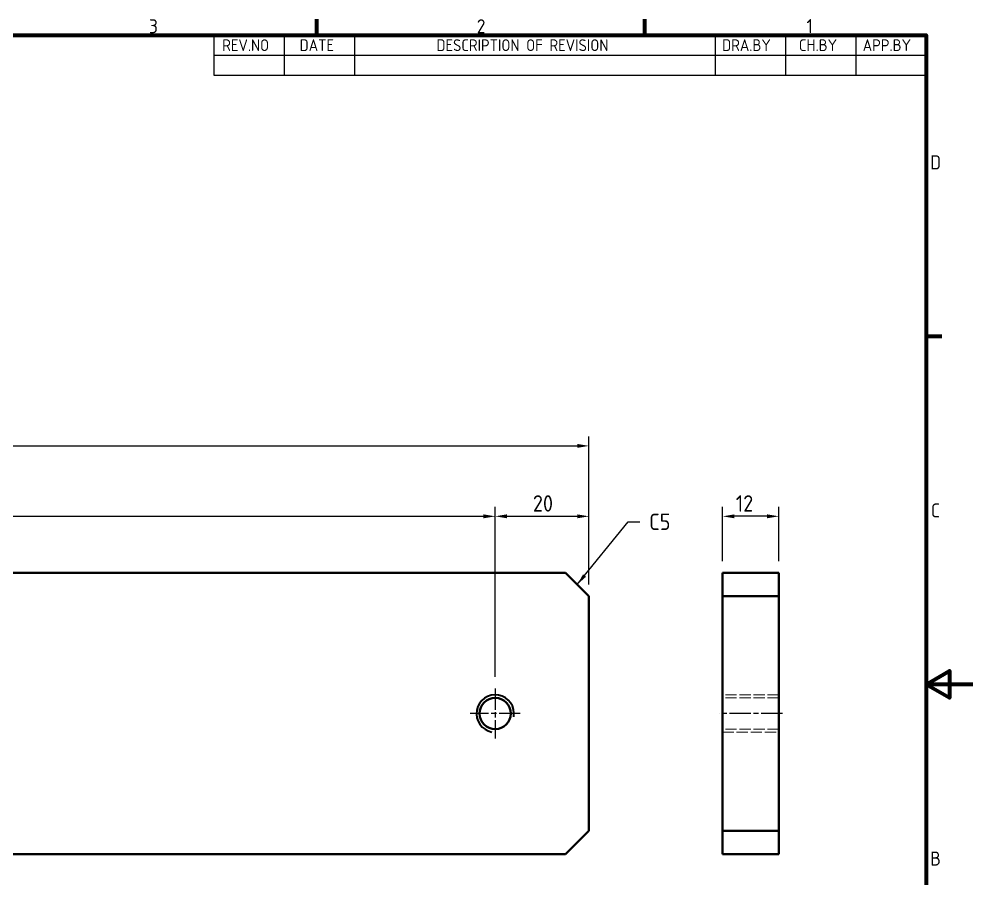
# Model space of a CAD drawing. Header units: millimetres. Extents: x 0 to 420, y 0 to 297.
# Drawn here: x 216.4 to 420, y 107 to 290.4 of the extents above; entities that cross this region are included whole.
import ezdxf

# ---------------------------------------------------------------- set-up
doc = ezdxf.new("R2010")
doc.units = ezdxf.units.MM
doc.linetypes.add('CHAIN', pattern=[0.35429999999999995, 0.2362, -0.0295, 0.0591, -0.0295])
doc.linetypes.add('DASHED', pattern=[0.2067, 0.1654, -0.0413])
doc.layers.get('0').update_dxf_attribs({"color": 3, "lineweight": 25})
for name, color, linetype, lineweight in [('가려진 것(ISO)', 2, 'DASHED', 18), ('가시적인 것(ISO)', 3, 'Continuous', 40), ('가시적인 좁은 것(ISO)', 3, 'Continuous', 35), ('경계(ISO)', 7, 'Continuous', 70), ('기호(ISO)', 5, 'Continuous', 25), ('중심 표식(ISO)', 1, 'Continuous', 25), ('중심선(ISO)', 1, 'Continuous', 25), ('치수(ISO)', 7, 'Continuous', 25)]:
    doc.layers.add(name, color=color, linetype=linetype, lineweight=lineweight)
doc.styles.add('ISO Proportiona M2B', font='isocp.shx')
doc.styles.add('문자 텍스트_M2B', font='isocp.shx')
doc.styles.add('치수 텍스트_PSTEK_POSCO', font='isocp.shx')
doc.dimstyles.new('치수_PSTEK_POSCO', dxfattribs={"dimtxt": 3.5, "dimasz": 2.5, "dimexe": 2, "dimexo": 2.5, "dimgap": 1, "dimtad": 1, "dimrnd": 1e-08, "dimdsep": 46, "dimtxsty": '치수 텍스트_PSTEK_POSCO', "dimcen": 0.09, "dimdle": 10, "dimclrd": 7, "dimclre": 7, "dimclrt": 2, "dimadec": 1, "dimazin": 2, "dimtfac": 1, "dimtmove": 0, "dimatfit": 3, "dimfxl": 0, "dimtolj": 1, "dimlwd": -1, "dimlwe": -1, "dimarcsym": 0})
doc.dimstyles.new('치수_PSTEK_POSCO$7', dxfattribs={"dimtxt": 3.5, "dimasz": 2.5, "dimexe": 2, "dimexo": 2.5, "dimgap": 1, "dimtad": 1, "dimrnd": 1e-08, "dimdsep": 46, "dimtxsty": '치수 텍스트_PSTEK_POSCO', "dimcen": 0.09, "dimdle": 10, "dimclrd": 7, "dimclre": 7, "dimclrt": 2, "dimadec": 1, "dimazin": 2, "dimtfac": 1, "dimtmove": 0, "dimatfit": 3, "dimfxl": 0, "dimtolj": 1, "dimlwd": -1, "dimlwe": -1, "dimarcsym": 0})

# ---------------------------------------------------------------- blocks, each defined once
blk = doc.blocks.new('경계 Default Border')
at = {"layer": '경계(ISO)'}
for p, q in [((280, 287.0000076293945), (280, 290.4000091552734)), ((350, 287.0000076293945), (350, 290.4000091552734)), ((410, 222.7499961853027), (413.4000015258789, 222.7499961853027))]:
    blk.add_line(p, q, dxfattribs=at)
at = {"layer": '경계(ISO)', "flags": 128}
for points in [[(10, 10), (10, 287.0000076293945), (410, 287.0000076293945), (410, 10), (10, 10)], [(420, 148.5000038146973), (410, 148.5000038146973), (415, 151.3867473602295), (415, 145.6132507324219), (410, 148.5000038146973)]]:
    blk.add_lwpolyline(points, dxfattribs=at)
at = {"layer": '경계(ISO)', "color": 2, "char_height": 3.00000011920929, "attachment_point": 7, "style": '문자 텍스트_M2B'}
for s, insert in [('3', (244.1685395229535, 287.3713945155963)), ('2', (314.127739416884, 287.3713945155963)), ('1', (384.4860661041481, 287.4)), ('D', (410.878270202895, 258.3463944559917)), ('C', (411.0445395201643, 184.0963944559917)), ('B', (410.878270202895, 109.8463944559917))]:
    blk.add_mtext(s, dxfattribs=dict(at, insert=insert))
blk = doc.blocks.new('리비전 내역')
at = {"layer": '기호(ISO)'}
for p, q in [((258, 287.0000076293945), (410, 287.0000076293945)), ((258, 287.0000076293945), (258, 282.7200076293945)), ((273, 287.0000076293945), (273, 282.7200076293945)), ((288, 287.0000076293945), (288, 282.7200076293945)), ((365, 287.0000076293945), (365, 282.7200076293945)), ((380, 287.0000076293945), (380, 282.7200076293945)), ((395, 287.0000076293945), (395, 282.7200076293945)), ((410, 287.0000076293945), (410, 282.7200076293945)), ((258, 282.7200076293945), (410, 282.7200076293945)), ((258, 282.7200076293945), (258, 278.4400076293945)), ((273, 282.7200076293945), (273, 278.4400076293945)), ((288, 282.7200076293945), (288, 278.4400076293945)), ((365, 282.7200076293945), (365, 278.4400076293945)), ((380, 282.7200076293945), (380, 278.4400076293945)), ((395, 282.7200076293945), (395, 278.4400076293945)), ((410, 282.7200076293945), (410, 278.4400076293945)), ((258, 278.4400076293945), (410, 278.4400076293945))]:
    blk.add_line(p, q, dxfattribs=at)
at = {"layer": '기호(ISO)', "color": 2, "char_height": 2.5, "attachment_point": 7, "style": 'ISO Proportiona M2B'}
for s, insert in [('REV.NO', (259.7871163682308, 283.5831900503393)), ('DATE', (276.3142317728366, 283.5831900503393)), ('DESCRIPTION OF REVISION', (305.5070204333629, 283.5831900503393)), ('DRA.BY', (366.4757339553204, 283.5831900503393)), ('CH.BY', (382.8642915086117, 283.5831900503393)), ('APP.BY', (396.4777339604404, 283.5831900503393))]:
    blk.add_mtext(s, dxfattribs=dict(at, insert=insert))
blk = doc.blocks.new('*D23')
at = {"layer": 'Defpoints', "color": 0, "transparency": 16777216}
for p in [(318.0527746201744, 184.3440322364713), (78.05277462017443, 147.6041037230081), (318.0527746201744, 147.6041037230081)]:
    blk.add_point(p, dxfattribs=at)
at = {"layer": '치수(ISO)', "color": 7, "transparency": 16777216}
for p, q in [((78.05277462017443, 150.1041037230081), (78.05277462017443, 186.3440322364713)), ((318.0527746201744, 150.1041037230081), (318.0527746201744, 186.3440322364713)), ((80.55277462017443, 184.3440322364713), (315.5527746201744, 184.3440322364713))]:
    blk.add_line(p, q, dxfattribs=at)
for points in [[(80.55277462017443, 184.7606989031379), (80.55277462017443, 183.9273655698046), (78.05277462017443, 184.3440322364713)], [(315.5527746201744, 184.7606989031379), (315.5527746201744, 183.9273655698046), (318.0527746201744, 184.3440322364713)]]:
    blk.add_solid(points, dxfattribs=at)
at = {"layer": '치수(ISO)', "color": 2, "transparency": 16777216, "insert": (194.6919576910406, 187.0943767246602), "char_height": 3.5, "attachment_point": 4, "style": '치수 텍스트_PSTEK_POSCO'}
blk.add_mtext('\\A1;240', dxfattribs=at)
blk = doc.blocks.new('*D24')
at = {"layer": 'Defpoints', "color": 0, "transparency": 16777216}
for p in [(338.0527746201745, 184.3440322364713), (338.0527746201745, 167.280603723008), (318.0527746201744, 147.6041037230081)]:
    blk.add_point(p, dxfattribs=at)
at = {"layer": '치수(ISO)', "color": 7, "transparency": 16777216}
for p, q in [((318.0527746201744, 150.1041037230081), (318.0527746201744, 186.3440322364713)), ((338.0527746201745, 169.780603723008), (338.0527746201745, 186.3440322364713)), ((320.5527746201744, 184.3440322364713), (335.5527746201745, 184.3440322364713))]:
    blk.add_line(p, q, dxfattribs=at)
for points in [[(320.5527746201744, 184.7606989031379), (320.5527746201744, 183.9273655698046), (318.0527746201744, 184.3440322364713)], [(335.5527746201745, 184.7606989031379), (335.5527746201745, 183.9273655698046), (338.0527746201745, 184.3440322364713)]]:
    blk.add_solid(points, dxfattribs=at)
at = {"layer": '치수(ISO)', "color": 2, "transparency": 16777216, "insert": (326.0919576910406, 187.0943767246602), "char_height": 3.5, "attachment_point": 4, "style": '치수 텍스트_PSTEK_POSCO'}
blk.add_mtext('\\A1;20', dxfattribs=at)
blk = doc.blocks.new('*D25')
at = {"layer": 'Defpoints', "color": 0, "transparency": 16777216}
for p in [(338.0527746201745, 199.3666852769938), (58.0527746201745, 167.280603723008), (338.0527746201745, 167.280603723008)]:
    blk.add_point(p, dxfattribs=at)
at = {"layer": '치수(ISO)', "color": 7, "transparency": 16777216}
for p, q in [((58.0527746201745, 169.780603723008), (58.0527746201745, 201.3666852769938)), ((338.0527746201745, 169.780603723008), (338.0527746201745, 201.3666852769938)), ((60.5527746201745, 199.3666852769938), (335.5527746201745, 199.3666852769938))]:
    blk.add_line(p, q, dxfattribs=at)
for points in [[(60.5527746201745, 199.7833519436605), (60.5527746201745, 198.9500186103272), (58.0527746201745, 199.3666852769938)], [(335.5527746201745, 199.7833519436605), (335.5527746201745, 198.9500186103272), (338.0527746201745, 199.3666852769938)]]:
    blk.add_solid(points, dxfattribs=at)
at = {"layer": '치수(ISO)', "color": 2, "transparency": 16777216, "insert": (194.8569576910406, 202.1170297651828), "char_height": 3.5, "attachment_point": 4, "style": '치수 텍스트_PSTEK_POSCO'}
blk.add_mtext('\\A1;280', dxfattribs=at)
blk = doc.blocks.new('*D29')
at = {"layer": 'Defpoints', "color": 0, "transparency": 16777216}
for p in [(366.578338460047, 184.3440322364713), (366.578338460047, 172.280603723008), (378.578338460047, 172.280603723008)]:
    blk.add_point(p, dxfattribs=at)
at = {"layer": '치수(ISO)', "color": 7, "transparency": 16777216}
for p, q in [((366.578338460047, 174.780603723008), (366.578338460047, 186.3440322364713)), ((378.578338460047, 174.780603723008), (378.578338460047, 186.3440322364713)), ((376.078338460047, 184.3440322364713), (369.078338460047, 184.3440322364713))]:
    blk.add_line(p, q, dxfattribs=at)
for points in [[(369.078338460047, 184.7606989031379), (369.078338460047, 183.9273655698046), (366.578338460047, 184.3440322364713)], [(376.078338460047, 184.7606989031379), (376.078338460047, 183.9273655698046), (378.578338460047, 184.3440322364713)]]:
    blk.add_solid(points, dxfattribs=at)
at = {"layer": '치수(ISO)', "color": 2, "transparency": 16777216, "insert": (369.3982351135903, 187.0943767246602), "char_height": 3.5, "attachment_point": 4, "style": '치수 텍스트_PSTEK_POSCO'}
blk.add_mtext('\\A1;12', dxfattribs=at)

msp = doc.modelspace()

# ---------------------------------------------------------------- linework, layer by layer
at = {"layer": '가려진 것(ISO)', "ltscale": 14.5137882232666}
for p, q in [((378.5783384600426, 146.2806037230081), (366.5783384600425, 146.2806037230081)), ((378.5783384600426, 145.6041037230081), (366.5783384600425, 145.6041037230081)), ((378.5783384600426, 138.9571037230081), (366.5783384600425, 138.9571037230081)), ((366.5783384600425, 138.2806037230081), (378.5783384600426, 138.2806037230081))]:
    msp.add_line(p, q, dxfattribs=at)
at = {"layer": '가시적인 것(ISO)'}
for p, q in [((333.0527746201745, 172.280603723008), (63.0527746201745, 172.280603723008)), ((333.0527746201745, 172.280603723008), (338.0527746201745, 167.280603723008)), ((366.578338460047, 172.280603723008), (366.5783384600485, 167.280603723008)), ((378.578338460047, 172.280603723008), (366.578338460047, 172.280603723008)), ((378.5783384600485, 167.280603723008), (378.578338460047, 172.280603723008)), ((338.0527746201745, 117.280603723008), (338.0527746201745, 167.280603723008)), ((366.5783384600485, 167.280603723008), (378.5783384600485, 167.280603723008)), ((366.5783384600485, 117.280603723008), (366.5783384600485, 167.280603723008)), ((378.5783384600485, 167.280603723008), (378.5783384600485, 117.280603723008)), ((338.0527746201745, 117.280603723008), (333.0527746201745, 112.280603723008)), ((378.5783384600485, 117.280603723008), (366.5783384600485, 117.280603723008)), ((366.5783384600485, 117.280603723008), (366.578338460047, 112.280603723008)), ((378.578338460047, 112.280603723008), (378.5783384600485, 117.280603723008)), ((63.0527746201745, 112.280603723008), (333.0527746201745, 112.280603723008)), ((366.578338460047, 112.280603723008), (378.578338460047, 112.280603723008))]:
    msp.add_line(p, q, dxfattribs=at)
msp.add_circle((318.0527746201744, 142.2806037230081), 3.3235, dxfattribs=at)
at = {"layer": '가시적인 좁은 것(ISO)'}
msp.add_arc((318.0527746201744, 142.2806037230081), 3.999999999999993, 350.0000000000019, 259.9999999999508, dxfattribs=at)
at = {"layer": '중심 표식(ISO)', "linetype": 'CHAIN', "ltscale": 19.05165100097656}
for p, q in [((318.0527746201744, 147.6041037230081), (318.0527746201744, 136.9571037230081)), ((323.3762746201745, 142.2806037230081), (312.7292746201744, 142.2806037230081))]:
    msp.add_line(p, q, dxfattribs=at)
at = {"layer": '중심선(ISO)', "linetype": 'CHAIN', "ltscale": 19.05165100097656}
msp.add_line((379.3283384600426, 142.2806037230081), (365.8283384600425, 142.2806037230081), dxfattribs=at)

# ---------------------------------------------------------------- block references
msp.add_blockref('경계 Default Border', (0, 0))
at = {"layer": '기호(ISO)'}
msp.add_blockref('리비전 내역', (0, 0), dxfattribs=at)

# ---------------------------------------------------------------- texts
at = {"layer": '기호(ISO)', "color": 2, "insert": (350.9057497399858, 183.1759199547008), "char_height": 3.499999940395355, "attachment_point": 4, "style": '치수 텍스트_PSTEK_POSCO'}
msp.add_mtext('{C5}', dxfattribs=at)

# ---------------------------------------------------------------- dimensions: what is measured, and where the dimension line sits
at = {"layer": '치수(ISO)', "color": 7}
for base, p1, p2, picture, middle in [((338.0527746201745, 199.3666852769938), (58.0527746201745, 167.280603723008), (338.0527746201745, 167.280603723008), '*D25', (198.0527746201745, 199.3666852769938)), ((318.0527746201744, 184.3440322364713), (78.05277462017443, 147.6041037230081), (318.0527746201744, 147.6041037230081), '*D23', (198.0627746201744, 184.3440322364713)), ((338.0527746201745, 184.3440322364713), (318.0527746201744, 147.6041037230081), (338.0527746201745, 167.280603723008), '*D24', (328.0627746201744, 184.3440322364713)), ((366.578338460047, 184.3440322364713), (378.578338460047, 172.280603723008), (366.578338460047, 172.280603723008), '*D29', (371.078338460047, 184.3440322364713))]:
    dim = msp.add_linear_dim(base=base, p1=p1, p2=p2, angle=180, dimstyle='치수_PSTEK_POSCO', override={"dimdec": 2, "dimtp": 0, "dimtm": -0, "dimtdec": 2, "dimtofl": 0, "dimatfit": 1}, dxfattribs=at)
    dim.commit()
    dim.dimension.update_dxf_attribs({"geometry": picture, "text_midpoint": middle, "dimtype": 160})

# ---------------------------------------------------------------- leaders
at = {"layer": '기호(ISO)', "color": 7, "annotation_type": 0, "has_hookline": 1, "hookline_direction": 0, "text_width": 4.158071266203458}
msp.add_leader([(335.5527746201745, 169.780603723008), (346.4057497399858, 183.1759199547008), (348.9057497399858, 183.1759199547008)], dimstyle='치수_PSTEK_POSCO$7', override={"dimtad": 0}, dxfattribs=at)

doc.saveas('drawing.dxf')
